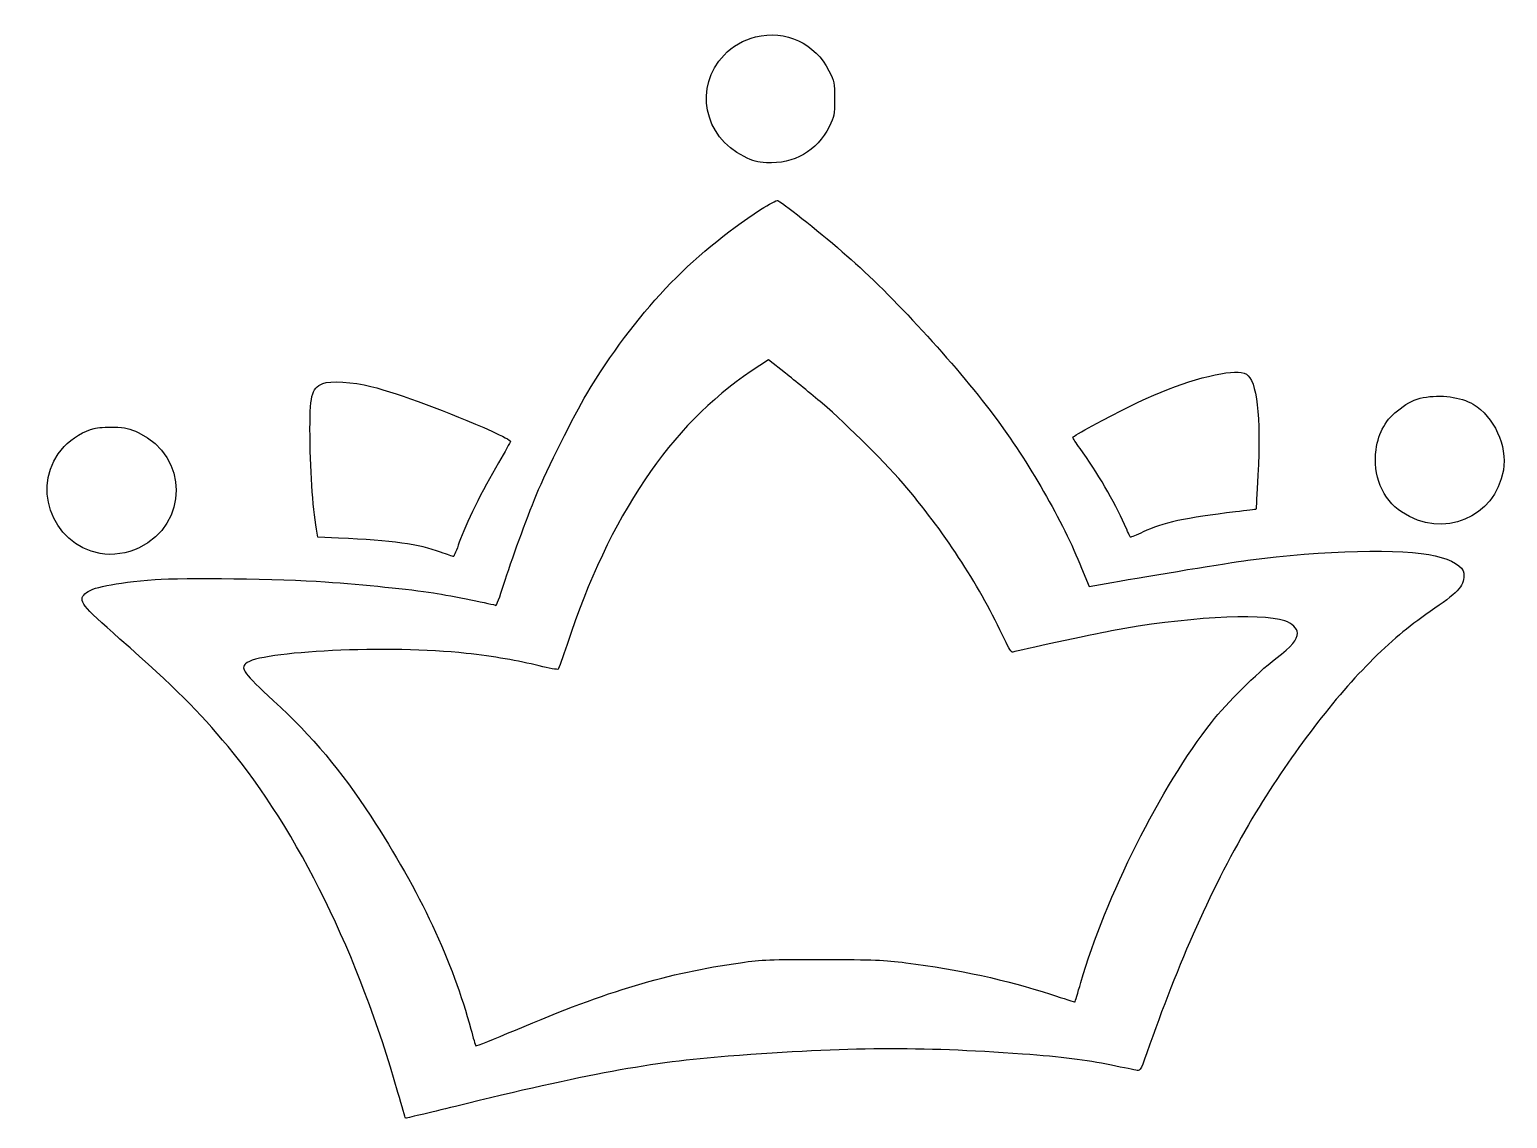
# Model space of a CAD drawing. Header units: centimetres. Extents: x -18.1 to 17.7, y -13.1 to 13.3.
import ezdxf

# ---------------------------------------------------------------- set-up
doc = ezdxf.new("R2010")
doc.units = ezdxf.units.CM
doc.header["$MEASUREMENT"] = 0
doc.layers.add('Layer 1', color=7, linetype='Continuous')

msp = doc.modelspace()

# ---------------------------------------------------------------- linework, layer by layer
at = {"layer": 'Layer 1'}
for points, knots in [([(-0.48331, 13.07395), (-0.76906, 13.00339), (-1.04423, 12.84464), (-1.24531, 12.63298), (-1.24531, 12.63298), (-1.97909, 11.86392), (-1.7392, 10.66095), (-0.75848, 10.17412), (-0.75848, 10.17412), (-0.53976, 10.06476), (-0.44451, 10.04006), (-0.21873, 10.02595), (-0.21873, 10.02595), (0.44449, 9.98714), (1.00894, 10.3117), (1.29821, 10.89731), (1.29821, 10.89731), (1.42521, 11.15837), (1.42874, 11.16895), (1.42874, 11.57112), (1.42874, 11.57112), (1.42874, 11.97329), (1.42521, 11.98387), (1.29468, 12.24845), (1.29468, 12.24845), (0.9666, 12.91167), (0.2434, 13.25034), (-0.48332, 13.07395), (-0.48332, 13.07395), (-0.48332, 13.07395), (-0.48331, 13.07395), (-0.48331, 13.07395)], [0, 0, 0, 0, 0.11111111, 0.11111111, 0.11111111, 0.11111111, 0.22222222, 0.22222222, 0.22222222, 0.22222222, 0.33333333, 0.33333333, 0.33333333, 0.33333333, 0.44444444, 0.44444444, 0.44444444, 0.44444444, 0.55555556, 0.55555556, 0.55555556, 0.55555556, 0.66666667, 0.66666667, 0.66666667, 0.66666667, 0.77777778, 0.77777778, 0.77777778, 0.77777778, 1, 1, 1, 1]), ([(-0.35983, 8.89), (-2.05316, 7.79639), (-3.39725, 6.37117), (-4.56847, 4.42736), (-4.56847, 4.42736), (-4.86833, 3.92642), (-5.53861, 2.58233), (-5.78203, 1.99319), (-5.78203, 1.99319), (-6.03956, 1.3723), (-6.38528, 0.4198), (-6.57931, -0.19756), (-6.57931, -0.19756), (-6.6675, -0.47978), (-6.75217, -0.70203), (-6.76628, -0.69145), (-6.76628, -0.69145), (-6.81567, -0.66323), (-7.82109, -0.46214), (-8.2797, -0.38806), (-8.2797, -0.38806), (-8.86531, -0.29987), (-9.94481, -0.18698), (-10.90084, -0.11995), (-10.90084, -0.11995), (-11.96623, -0.04587), (-14.34395, -0.01412), (-15.0107, -0.06703), (-15.0107, -0.06703), (-16.03023, -0.14817), (-16.55587, -0.254), (-16.71109, -0.40922), (-16.71109, -0.40922), (-16.88042, -0.57855), (-16.80281, -0.67733), (-15.86442, -1.50636), (-15.86442, -1.50636), (-14.51328, -2.69875), (-13.96648, -3.24203), (-13.24681, -4.10986), (-13.24681, -4.10986), (-11.557, -6.14539), (-10.06828, -9.17928), (-9.13695, -12.4848), (-9.13695, -12.4848), (-9.0417, -12.82347), (-8.95703, -13.10216), (-8.95351, -13.10569), (-8.95351, -13.10569), (-8.94645, -13.11275), (-8.40318, -12.98222), (-7.74348, -12.81994), (-7.74348, -12.81994), (-4.60376, -12.04383), (-2.96334, -11.74397), (-1.14654, -11.60638), (-1.14654, -11.60638), (1.85207, -11.38413), (3.42193, -11.37355), (5.97957, -11.55346), (5.97957, -11.55346), (6.94265, -11.62402), (7.4824, -11.69104), (8.13151, -11.8251), (8.13151, -11.8251), (8.42432, -11.88507), (8.69948, -11.93799), (8.74887, -11.94857), (8.74887, -11.94857), (8.83354, -11.96268), (8.84412, -11.94151), (9.06284, -11.3171), (9.06284, -11.3171), (9.79662, -9.20043), (10.68915, -7.24604), (11.61695, -5.71499), (11.61695, -5.71499), (12.51301, -4.24391), (13.52901, -2.91041), (14.46739, -1.98613), (14.46739, -1.98613), (14.99303, -1.47107), (15.35639, -1.17121), (15.95258, -0.76199), (15.95258, -0.76199), (16.55583, -0.34924), (16.68283, -0.19755), (16.65461, 0.0882), (16.65461, 0.0882), (16.6405, 0.25048), (16.37239, 0.41628), (15.96669, 0.50801), (15.96669, 0.50801), (15.18705, 0.69145), (13.24677, 0.64559), (11.42997, 0.40218), (11.42997, 0.40218), (10.99958, 0.34574), (9.06989, 0.02824), (8.14208, -0.13404), (8.14208, -0.13404), (8.14208, -0.13404), (7.58822, -0.23282), (7.58822, -0.23282), (7.58822, -0.23282), (7.58822, -0.23282), (7.4083, 0.20815), (7.4083, 0.20815), (7.4083, 0.20815), (6.94969, 1.35115), (6.12419, 2.78696), (5.28458, 3.90526), (5.28458, 3.90526), (4.32855, 5.17526), (2.81866, 6.8192), (1.72858, 7.77523), (1.72858, 7.77523), (1.15002, 8.28323), (0.27866, 8.9782), (0.05289, 9.10873), (0.05289, 9.10873), (0.03172, 9.12284), (-0.15172, 9.02406), (-0.35986, 8.89001), (-0.35986, 8.89001), (-0.35986, 8.89001), (-0.35983, 8.89), (-0.35983, 8.89)], [0, 0, 0, 0, 0.03030303, 0.03030303, 0.03030303, 0.03030303, 0.06060606, 0.06060606, 0.06060606, 0.06060606, 0.09090909, 0.09090909, 0.09090909, 0.09090909, 0.12121212, 0.12121212, 0.12121212, 0.12121212, 0.15151515, 0.15151515, 0.15151515, 0.15151515, 0.18181818, 0.18181818, 0.18181818, 0.18181818, 0.21212121, 0.21212121, 0.21212121, 0.21212121, 0.24242424, 0.24242424, 0.24242424, 0.24242424, 0.27272727, 0.27272727, 0.27272727, 0.27272727, 0.3030303, 0.3030303, 0.3030303, 0.3030303, 0.33333333, 0.33333333, 0.33333333, 0.33333333, 0.36363636, 0.36363636, 0.36363636, 0.36363636, 0.39393939, 0.39393939, 0.39393939, 0.39393939, 0.42424242, 0.42424242, 0.42424242, 0.42424242, 0.45454545, 0.45454545, 0.45454545, 0.45454545, 0.48484848, 0.48484848, 0.48484848, 0.48484848, 0.51515152, 0.51515152, 0.51515152, 0.51515152, 0.54545455, 0.54545455, 0.54545455, 0.54545455, 0.57575758, 0.57575758, 0.57575758, 0.57575758, 0.60606061, 0.60606061, 0.60606061, 0.60606061, 0.63636364, 0.63636364, 0.63636364, 0.63636364, 0.66666667, 0.66666667, 0.66666667, 0.66666667, 0.6969697, 0.6969697, 0.6969697, 0.6969697, 0.72727273, 0.72727273, 0.72727273, 0.72727273, 0.75757576, 0.75757576, 0.75757576, 0.75757576, 0.78787879, 0.78787879, 0.78787879, 0.78787879, 0.81818182, 0.81818182, 0.81818182, 0.81818182, 0.84848485, 0.84848485, 0.84848485, 0.84848485, 0.87878788, 0.87878788, 0.87878788, 0.87878788, 0.90909091, 0.90909091, 0.90909091, 0.90909091, 0.93939394, 0.93939394, 0.93939394, 0.93939394, 1, 1, 1, 1]), ([(1.12889, 4.20158), (1.74978, 3.66889), (2.71286, 2.7058), (3.18206, 2.15194), (3.18206, 2.15194), (4.13809, 1.01247), (4.97417, -0.28223), (5.53862, -1.50989), (5.53862, -1.50989), (5.65151, -1.75331), (5.70443, -1.83092), (5.74676, -1.82033), (5.74676, -1.82033), (5.90904, -1.77447), (7.64118, -1.40052), (8.13154, -1.3088), (8.13154, -1.3088), (9.83898, -0.98424), (11.72635, -0.87136), (12.32254, -1.06538), (12.32254, -1.06538), (12.50246, -1.12182), (12.62946, -1.2453), (12.62946, -1.36171), (12.62946, -1.36171), (12.62946, -1.52399), (12.50246, -1.67215), (12.11088, -1.97554), (12.11088, -1.97554), (11.6311, -2.34596), (10.92907, -3.04446), (10.5516, -3.52423), (10.5516, -3.52423), (9.33099, -5.07645), (7.98691, -7.75051), (7.38718, -9.82484), (7.38718, -9.82484), (7.31662, -10.07531), (7.25312, -10.28698), (7.2496, -10.29051), (7.2496, -10.29051), (7.2496, -10.29404), (6.98149, -10.2129), (6.65693, -10.10707), (6.65693, -10.10707), (5.58096, -9.75429), (4.43796, -9.50735), (3.15737, -9.34154), (3.15737, -9.34154), (2.63173, -9.27451), (2.38126, -9.26393), (1.14654, -9.26393), (1.14654, -9.26393), (-0.14815, -9.2604), (-0.31043, -9.26746), (-0.84665, -9.34154), (-0.84665, -9.34154), (-2.63523, -9.59554), (-4.01107, -10.00829), (-6.29354, -10.97137), (-6.29354, -10.97137), (-6.81212, -11.19009), (-7.24251, -11.36295), (-7.2531, -11.35237), (-7.2531, -11.35237), (-7.26368, -11.34179), (-7.3166, -11.15834), (-7.37304, -10.9502), (-7.37304, -10.9502), (-7.80696, -9.32037), (-8.60776, -7.61292), (-9.79662, -5.79259), (-9.79662, -5.79259), (-10.51276, -4.69192), (-11.20068, -3.87701), (-12.14612, -2.99859), (-12.14612, -2.99859), (-12.86579, -2.33184), (-12.94693, -2.22601), (-12.82345, -2.10253), (-12.82345, -2.10253), (-12.51653, -1.79914), (-9.30273, -1.64745), (-7.48945, -1.85206), (-7.48945, -1.85206), (-6.80859, -1.92967), (-6.23003, -2.02845), (-5.72203, -2.15545), (-5.72203, -2.15545), (-5.48214, -2.21542), (-5.274, -2.2507), (-5.25636, -2.23659), (-5.25636, -2.23659), (-5.24225, -2.21895), (-5.147, -1.95084), (-5.04469, -1.6404), (-5.04469, -1.6404), (-4.01458, 1.48521), (-2.54702, 3.66185), (-0.58911, 4.97771), (-0.58911, 4.97771), (-0.58911, 4.97771), (-0.17283, 5.2564), (-0.17283, 5.2564), (-0.17283, 5.2564), (-0.17283, 5.2564), (0.23992, 4.93184), (0.23992, 4.93184), (0.23992, 4.93184), (0.4657, 4.75192), (0.86786, 4.42384), (1.12892, 4.20159), (1.12892, 4.20159), (1.12892, 4.20159), (1.12889, 4.20158), (1.12889, 4.20158)], [0, 0, 0, 0, 0.03333333, 0.03333333, 0.03333333, 0.03333333, 0.06666667, 0.06666667, 0.06666667, 0.06666667, 0.1, 0.1, 0.1, 0.1, 0.13333333, 0.13333333, 0.13333333, 0.13333333, 0.16666667, 0.16666667, 0.16666667, 0.16666667, 0.2, 0.2, 0.2, 0.2, 0.23333333, 0.23333333, 0.23333333, 0.23333333, 0.26666667, 0.26666667, 0.26666667, 0.26666667, 0.3, 0.3, 0.3, 0.3, 0.33333333, 0.33333333, 0.33333333, 0.33333333, 0.36666667, 0.36666667, 0.36666667, 0.36666667, 0.4, 0.4, 0.4, 0.4, 0.43333333, 0.43333333, 0.43333333, 0.43333333, 0.46666667, 0.46666667, 0.46666667, 0.46666667, 0.5, 0.5, 0.5, 0.5, 0.53333333, 0.53333333, 0.53333333, 0.53333333, 0.56666667, 0.56666667, 0.56666667, 0.56666667, 0.6, 0.6, 0.6, 0.6, 0.63333333, 0.63333333, 0.63333333, 0.63333333, 0.66666667, 0.66666667, 0.66666667, 0.66666667, 0.7, 0.7, 0.7, 0.7, 0.73333333, 0.73333333, 0.73333333, 0.73333333, 0.76666667, 0.76666667, 0.76666667, 0.76666667, 0.8, 0.8, 0.8, 0.8, 0.83333333, 0.83333333, 0.83333333, 0.83333333, 0.86666667, 0.86666667, 0.86666667, 0.86666667, 0.9, 0.9, 0.9, 0.9, 0.93333333, 0.93333333, 0.93333333, 0.93333333, 1, 1, 1, 1]), ([(-10.95375, 4.68136), (-11.23597, 4.55083), (-11.27125, 4.39914), (-11.26419, 3.4043), (-11.26419, 3.4043), (-11.25361, 2.43769), (-11.19011, 1.5628), (-11.09133, 1.0548), (-11.09133, 1.0548), (-11.09133, 1.0548), (-11.07369, 0.95955), (-11.07369, 0.95955), (-11.07369, 0.95955), (-11.07369, 0.95955), (-10.57275, 0.93838), (-10.57275, 0.93838), (-10.57275, 0.93838), (-9.271, 0.87841), (-8.62542, 0.79021), (-8.10331, 0.59619), (-8.10331, 0.59619), (-7.94456, 0.53975), (-7.80698, 0.49388), (-7.79287, 0.49388), (-7.79287, 0.49388), (-7.77876, 0.49388), (-7.71526, 0.6491), (-7.65176, 0.8396), (-7.65176, 0.8396), (-7.50712, 1.25588), (-7.09084, 2.10607), (-6.70632, 2.75871), (-6.70632, 2.75871), (-6.54757, 3.02682), (-6.41704, 3.26318), (-6.41351, 3.28082), (-6.41351, 3.28082), (-6.40645, 3.30199), (-6.60754, 3.41135), (-6.86154, 3.52424), (-6.86154, 3.52424), (-7.92693, 4.00049), (-9.07346, 4.42382), (-9.7896, 4.6108), (-9.7896, 4.6108), (-10.21646, 4.72016), (-10.79149, 4.75544), (-10.95377, 4.68136), (-10.95377, 4.68136), (-10.95377, 4.68136), (-10.95375, 4.68136), (-10.95375, 4.68136)], [0, 0, 0, 0, 0.07142857, 0.07142857, 0.07142857, 0.07142857, 0.14285714, 0.14285714, 0.14285714, 0.14285714, 0.21428571, 0.21428571, 0.21428571, 0.21428571, 0.28571429, 0.28571429, 0.28571429, 0.28571429, 0.35714286, 0.35714286, 0.35714286, 0.35714286, 0.42857143, 0.42857143, 0.42857143, 0.42857143, 0.5, 0.5, 0.5, 0.5, 0.57142857, 0.57142857, 0.57142857, 0.57142857, 0.64285714, 0.64285714, 0.64285714, 0.64285714, 0.71428571, 0.71428571, 0.71428571, 0.71428571, 0.78571429, 0.78571429, 0.78571429, 0.78571429, 0.85714286, 0.85714286, 0.85714286, 0.85714286, 1, 1, 1, 1]), ([(10.63625, 4.8895), (9.80017, 4.70958), (8.98878, 4.37444), (7.66586, 3.65831), (7.66586, 3.65831), (7.40833, 3.52073), (7.19667, 3.39373), (7.19667, 3.37609), (7.19667, 3.37609), (7.19667, 3.35845), (7.27428, 3.23851), (7.36953, 3.10798), (7.36953, 3.10798), (7.77875, 2.54354), (8.21267, 1.80623), (8.4455, 1.27001), (8.4455, 1.27001), (8.51958, 1.1042), (8.58308, 0.96662), (8.59014, 0.95957), (8.59014, 0.95957), (8.5972, 0.95251), (8.73478, 1.01249), (8.89706, 1.08657), (8.89706, 1.08657), (9.35214, 1.30882), (9.93775, 1.43229), (11.13367, 1.5734), (11.13367, 1.5734), (11.40178, 1.60162), (11.62756, 1.62984), (11.62756, 1.63337), (11.62756, 1.63337), (11.63109, 1.6369), (11.65225, 2.00731), (11.67342, 2.45887), (11.67342, 2.45887), (11.7475, 3.88056), (11.64873, 4.76956), (11.39473, 4.90362), (11.39473, 4.90362), (11.25715, 4.9777), (11.02431, 4.97418), (10.63626, 4.88951), (10.63626, 4.88951), (10.63626, 4.88951), (10.63625, 4.8895), (10.63625, 4.8895)], [0, 0, 0, 0, 0.07692308, 0.07692308, 0.07692308, 0.07692308, 0.15384615, 0.15384615, 0.15384615, 0.15384615, 0.23076923, 0.23076923, 0.23076923, 0.23076923, 0.30769231, 0.30769231, 0.30769231, 0.30769231, 0.38461538, 0.38461538, 0.38461538, 0.38461538, 0.46153846, 0.46153846, 0.46153846, 0.46153846, 0.53846154, 0.53846154, 0.53846154, 0.53846154, 0.61538462, 0.61538462, 0.61538462, 0.61538462, 0.69230769, 0.69230769, 0.69230769, 0.69230769, 0.76923077, 0.76923077, 0.76923077, 0.76923077, 0.84615385, 0.84615385, 0.84615385, 0.84615385, 1, 1, 1, 1]), ([(15.67745, 4.33917), (15.46578, 4.29684), (15.31409, 4.22628), (15.11301, 4.07106), (15.11301, 4.07106), (14.76729, 3.81), (14.59795, 3.5172), (14.53445, 3.0727), (14.53445, 3.0727), (14.44978, 2.45887), (14.68614, 1.88031), (15.15181, 1.56987), (15.15181, 1.56987), (16.1537, 0.90665), (17.41312, 1.42523), (17.6142, 2.58587), (17.6142, 2.58587), (17.71298, 3.17148), (17.38842, 3.88056), (16.88395, 4.1769), (16.88395, 4.1769), (16.57703, 4.35682), (16.09726, 4.42032), (15.67745, 4.33918), (15.67745, 4.33918), (15.67745, 4.33918), (15.67745, 4.33917), (15.67745, 4.33917)], [0, 0, 0, 0, 0.125, 0.125, 0.125, 0.125, 0.25, 0.25, 0.25, 0.25, 0.375, 0.375, 0.375, 0.375, 0.5, 0.5, 0.5, 0.5, 0.625, 0.625, 0.625, 0.625, 0.75, 0.75, 0.75, 0.75, 1, 1, 1, 1]), ([(-16.48883, 3.59481), (-16.72166, 3.53837), (-17.02858, 3.35139), (-17.21555, 3.15384), (-17.21555, 3.15384), (-18.05163, 2.2719), (-17.54716, 0.78317), (-16.34066, 0.56445), (-16.34066, 0.56445), (-16.04785, 0.51153), (-15.69155, 0.56445), (-15.39522, 0.70556), (-15.39522, 0.70556), (-14.20283, 1.27706), (-14.20989, 2.91748), (-15.4058, 3.48545), (-15.4058, 3.48545), (-15.65627, 3.60187), (-15.70919, 3.61598), (-16.01611, 3.62303), (-16.01611, 3.62303), (-16.19955, 3.62656), (-16.41122, 3.61597), (-16.48883, 3.59481)], [0, 0, 0, 0, 0.14285714, 0.14285714, 0.14285714, 0.14285714, 0.28571429, 0.28571429, 0.28571429, 0.28571429, 0.42857143, 0.42857143, 0.42857143, 0.42857143, 0.57142857, 0.57142857, 0.57142857, 0.57142857, 0.71428571, 0.71428571, 0.71428571, 0.71428571, 1, 1, 1, 1])]:
    msp.add_open_spline(points, degree=3, knots=knots, dxfattribs=at)

doc.saveas('drawing.dxf')
